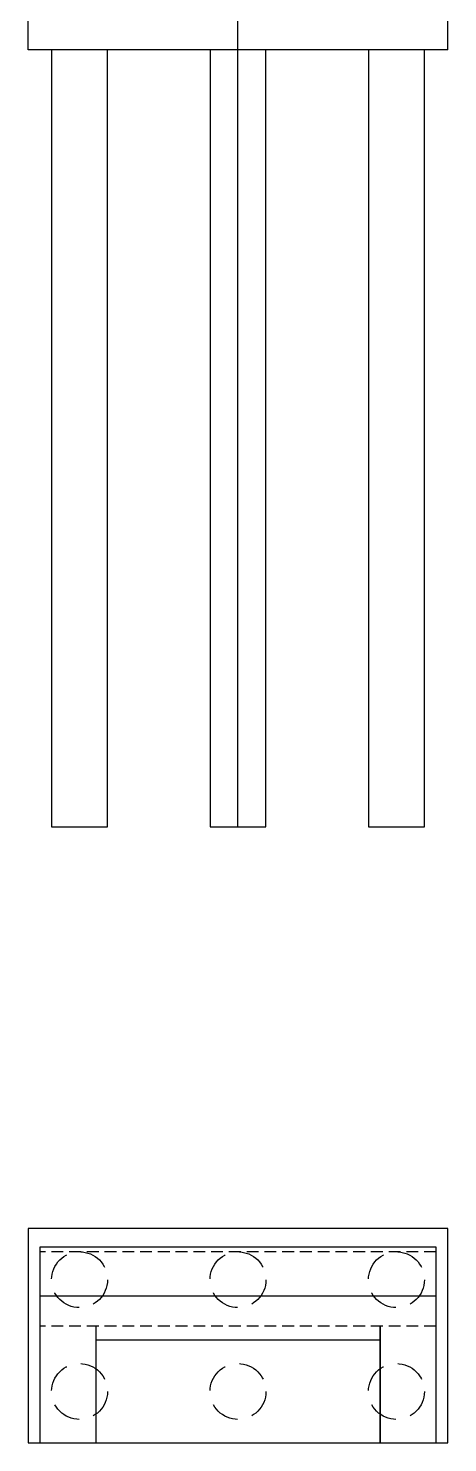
# Model space of a CAD drawing. Header units: millimetres. Extents: x -513 to 23624, y -721 to 12066.
# Drawn here: x -202.57 to -193.57, y 462.79 to 493.16 of the extents above; entities that cross this region are included whole.
import ezdxf

# ---------------------------------------------------------------- set-up
doc = ezdxf.new("R2010")
doc.units = ezdxf.units.MM
doc.linetypes.add('DASHED', pattern=[19.05, 12.7, -6.35])
doc.layers.add('桥型', color=1, linetype='Continuous')

msp = doc.modelspace()

# ---------------------------------------------------------------- linework, layer by layer
at = {"color": 7, "linetype": 'Continuous'}
for p, q in [((-198.06596, 476.01869), (-198.06596, 503.18773)), ((-195.01596, 462.79044), (-195.01596, 465.29044))]:
    msp.add_line(p, q, dxfattribs=at)
at = {"color": 1, "linetype": 'DASHED', "ltscale": 0.02}
for p, q in [((-193.81596, 466.89044), (-202.31596, 466.89044)), ((-193.81596, 465.29044), (-202.31596, 465.29044))]:
    msp.add_line(p, q, dxfattribs=at)
at = {"color": 1, "linetype": 'Continuous'}
for p, q in [((-193.81596, 465.94051), (-202.31596, 465.94051)), ((-201.11596, 465.29044), (-201.11596, 462.79044)), ((-195.01596, 465.29044), (-195.01596, 462.79044)), ((-195.01596, 464.99051), (-201.11596, 464.99051))]:
    msp.add_line(p, q, dxfattribs=at)
at = {"color": 1}
msp.add_lwpolyline([(-193.56596, 462.79044), (-193.56596, 467.39044), (-202.56596, 467.39044), (-202.56596, 462.79044)], close=True, dxfattribs=at)
at = {"color": 1, "linetype": 'Continuous'}
msp.add_lwpolyline([(-193.81596, 462.79044), (-193.81596, 466.99051), (-202.31596, 466.99051), (-202.31596, 462.79044)], dxfattribs=at)
at = {"color": 1, "linetype": 'DASHED', "ltscale": 0.05}
for centre in [(-201.46596, 466.29044), (-198.06596, 466.29044), (-194.66596, 466.29044), (-201.46596, 463.89044), (-198.06596, 463.89044), (-194.66596, 463.89044)]:
    msp.add_circle(centre, 0.6, dxfattribs=at)
at = {"layer": '桥型'}
for p, q in [((-202.56596, 492.69767), (-202.56596, 494.19767)), ((-193.56596, 492.69767), (-193.56596, 494.19767)), ((-193.56596, 492.69767), (-202.56596, 492.69767))]:
    msp.add_line(p, q, dxfattribs=at)
for points in [[(-202.06596, 476.01869), (-200.86596, 476.01869), (-200.86596, 492.69767), (-202.06596, 492.69767)], [(-198.66596, 476.01869), (-197.46596, 476.01869), (-197.46596, 492.69767), (-198.66596, 492.69767)], [(-195.26596, 476.01869), (-194.06596, 476.01869), (-194.06596, 492.69767), (-195.26596, 492.69767)]]:
    msp.add_lwpolyline(points, close=True, dxfattribs=at)

doc.saveas('drawing.dxf')
